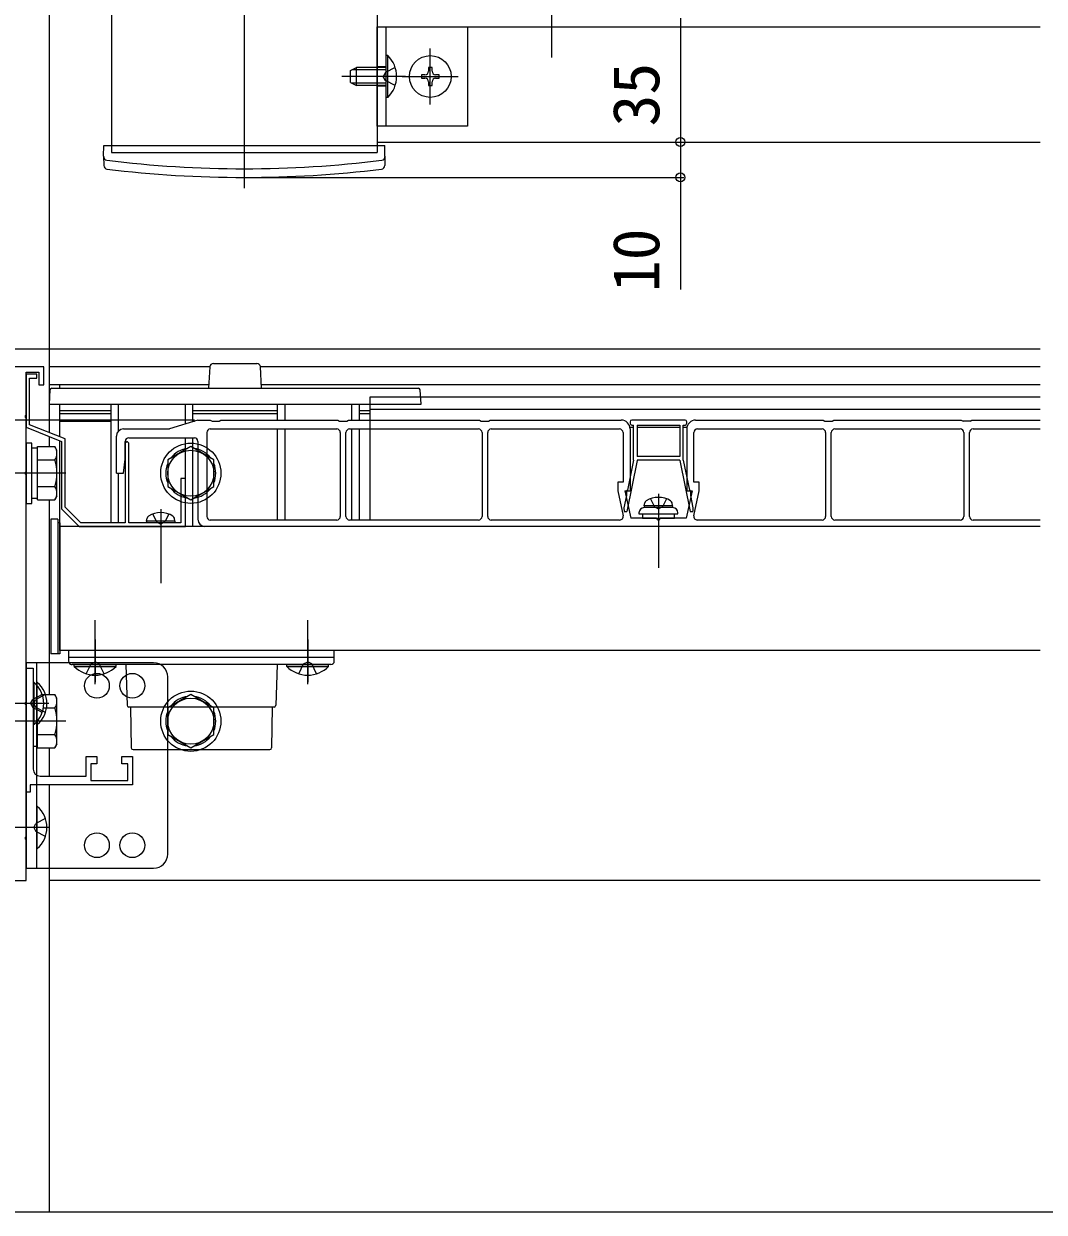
# Model space of a CAD drawing. Units: millimetres, scale not verified. Extents: x -1050 to 1050, y -1573 to 1566.
# Drawn here: x -151.2 to 136.9, y 244.6 to 580.1 of the extents above; entities that cross this region are included whole.
import ezdxf
from ezdxf.enums import TextEntityAlignment as Align

# ---------------------------------------------------------------- set-up
doc = ezdxf.new("R2010")
doc.units = ezdxf.units.MM
doc.header["$LTSCALE"] = 5
for name, color, linetype in [('0-3_YKK_11', 7, 'Continuous'), ('0-5_YKK_12', 2, 'Continuous'), ('0-6_YKK_13', 4, 'Continuous'), ('0-8_YKK_D', 6, 'Continuous'), ('0-A_YSS_K', 3, 'Continuous')]:
    doc.layers.add(name, color=color, linetype=linetype)
doc.styles.add('ＭＳ ゴシック', font='')
doc.styles.get('ＭＳ ゴシック').set_extended_font_data('MS Gothic')

msp = doc.modelspace()

# ---------------------------------------------------------------- linework, layer by layer
at = {"layer": '0-3_YKK_11'}
for points in [[(-150.62, 469.5), (-150.5, 469.684), (-150.5, 481.725), (-146.9, 481.725), (-146.9, 478.225), (-145.5, 478.225), (-145.5, 483.225), (-180.042, 483.225), (-180.225, 483.105), (-180.775, 483.105), (-180.958, 483.225), (-201.042, 483.225), (-201.225, 483.105), (-201.775, 483.105), (-201.958, 483.225), (-210.042, 483.225), (-210.225, 483.105), (-210.775, 483.105), (-210.958, 483.225), (-218.5, 483.225), (-218.5, 480.225), (-218.2, 479.925)], [(-177, 338.225), (-150.5, 338.225), (-150.5, 349.767), (-150.62, 349.95), (-150.62, 350.5), (-150.5, 350.684), (-150.5, 387.767), (-150.62, 387.95), (-150.62, 388.5), (-150.5, 388.684), (-150.5, 452.767), (-150.62, 452.95), (-150.62, 453.5), (-150.5, 453.684), (-150.5, 468.767), (-150.62, 468.95), (-150.62, 469.5)], [(-150.5, 363.225), (-150.5, 398.225), (-148.5, 398.225), (-148.5, 388.684), (-148.62, 388.5), (-148.62, 387.95), (-148.5, 387.767), (-148.5, 369.725)], [(-146.5, 367.725), (-133.5, 367.725), (-133.5, 373.225), (-130.5, 373.225), (-130.5, 371.225), (-132.2, 371.225), (-132.2, 366.525), (-121.8, 366.525), (-121.8, 371.225), (-123.5, 371.225), (-123.5, 373.225), (-120.5, 373.225), (-120.5, 365.225), (-149.3, 365.225), (-149.3, 363.225), (-150.5, 363.225)]]:
    msp.add_lwpolyline(points, dxfattribs=at)
msp.add_lwpolyline([(-135.5, 438.225), (-105.5, 438.225), (-105.5, 451.725), (-106.8, 451.725), (-106.8, 439.225), (-121.5, 439.225), (-121.5, 461.725), (-122, 462.225), (-122.5, 461.725), (-122.5, 439.225), (-135.086, 439.225), (-139.5, 443.64), (-139.5, 462.902), (-149.5, 466.902), (-149.5, 480.025), (-147.5, 480.025), (-147.5, 481.225), (-150.5, 481.225), (-150.5, 466.225), (-140.5, 462.225), (-140.5, 443.225)], close=True, dxfattribs=at)
msp.add_arc((-146.5, 369.725), 2, 180.00001, 269.99999, dxfattribs=at)
at = {"layer": '0-5_YKK_12'}
for p, q in [((-88.9, 1131.6), (-88.9, 533.725)), ((-144, 1119.6), (-144, 464.702)), ((-51.4, 1119.6), (-51.4, 545.725)), ((-50.9, 579.225), (135.729, 579.225)), ((-126.4, 545.725), (-126.4, 543.725)), ((-126.4, 543.725), (-51.4, 543.725)), ((-51.4, 546.725), (135.729, 546.725)), ((-51.4, 545.725), (-51.4, 543.725)), ((-144, 483.225), (-144, 464.702)), ((-98.633, 483.225), (-144, 483.225)), ((-98.633, 483.225), (-143.5, 483.225)), ((135.729, 483.225), (-84.367, 483.225)), ((135.729, 483.225), (-84.367, 483.225)), ((-98.939, 478.225), (-144, 478.225)), ((-141, 477.225), (-141, 478.225)), ((135.729, 478.225), (-84.061, 478.225)), ((-53.5, 474.725), (-53.5, 440.025)), ((-39.122, 474.725), (-53.5, 474.725)), ((135.729, 474.725), (-39.122, 474.725)), ((-141, 463.502), (-141, 472.725)), ((-141, 470.925), (-126.5, 470.925)), ((-141, 470.108), (-126.5, 470.108)), ((-103.5, 470.925), (-79.5, 470.925)), ((-103.5, 470.108), (-79.5, 470.108)), ((-56.5, 470.925), (-53.5, 470.925)), ((-56.5, 470.108), (-53.5, 470.108)), ((135.729, 471.225), (-53.5, 471.225)), ((-141, 467.925), (-126.5, 467.925)), ((-103.5, 467.925), (-102.96, 467.925)), ((-144, 463.625), (-144, 460.731)), ((-144, 463.425), (-144, 460.731)), ((21, 466.097), (19.972, 466.097)), ((34, 466.097), (22, 466.097)), ((36.028, 466.097), (35, 466.097)), ((-141, 403.225), (-141, 462.425)), ((135.729, 438.225), (-141, 438.225)), ((135.729, 403.225), (-141, 403.225)), ((-144, 375.72), (-144, 367.725)), ((-144, 375.72), (-144, 367.725)), ((-144, 365.225), (-144, 244.618)), ((135.729, 338.225), (-144, 338.225))]:
    msp.add_line(p, q, dxfattribs=at)
for points in [[(-126.4, 1121.6), (-126.4, 1119.6), (-126.4, 545.725)], [(-144, 445.72), (-144, 403.225), (-144, 390.731)], [(-144, 445.72), (-144, 403.225), (-144, 390.731)]]:
    msp.add_lwpolyline(points, dxfattribs=at)
at = {"layer": '0-6_YKK_13'}
for p, q in [((-2.141, 591.669), (-2.141, 570.596)), ((-48.9, 551.225), (-48.9, 579.225)), ((-48.9, 559.325), (-48.9, 571.125)), ((-36.4, 557.325), (-36.4, 573.125)), ((-58.9, 566.925), (-57.2, 567.725)), ((-48.9, 567.071), (-58.591, 567.071)), ((-48.9, 567.725), (-57.2, 567.725)), ((-48.9, 567.975), (-51.4, 567.975)), ((-43.4, 565.225), (-61.4, 565.225)), ((-58.9, 563.525), (-58.9, 566.925)), ((-44.3, 565.225), (-28.5, 565.225)), ((-34.9, 564.725), (-33.9, 564.725)), ((-58.9, 563.525), (-57.2, 562.725)), ((-48.9, 563.38), (-58.591, 563.38)), ((-48.9, 562.475), (-51.4, 562.475)), ((-48.391, 559.325), (-48.9, 559.325)), ((-128.6, 542.725), (-128.548, 545.725)), ((-128.548, 545.725), (-49.253, 545.725)), ((-49.2, 542.725), (-49.253, 545.725)), ((-128.6, 542.725), (-128.554, 540.058)), ((-49.2, 542.725), (-49.247, 540.058)), ((-98.629, 483.286), (-99, 477.225)), ((-97.631, 484.225), (-85.369, 484.225)), ((-84, 477.225), (-84.371, 483.286)), ((-143.753, 476.756), (-144, 472.725)), ((-143.254, 477.225), (-39.746, 477.225)), ((-39, 472.725), (-39.247, 476.756)), ((-144, 472.725), (-39, 472.725)), ((-126.5, 439.225), (-126.5, 472.725)), ((-124.5, 472.725), (-124.5, 465.048)), ((-105.5, 467.132), (-105.5, 472.725)), ((-103.5, 472.725), (-103.5, 467.757)), ((-79.5, 468.225), (-79.5, 472.725)), ((-77.5, 472.725), (-77.5, 468.225)), ((-58.5, 468.225), (-58.5, 472.725)), ((-56.5, 472.725), (-56.5, 468.225)), ((-102, 468.225), (-110, 465.725)), ((-102, 468.225), (-98.5, 468.225)), ((-98.5, 468.225), (-98, 467.925)), ((-98, 467.925), (-96, 467.925)), ((-96, 467.925), (-95.5, 468.225)), ((-95.5, 468.225), (-62.5, 468.225)), ((-62.5, 468.225), (-62, 467.925)), ((-62, 467.925), (-60, 467.925)), ((20, 467.725), (20, 467.325)), ((35.5, 468.225), (20.5, 468.225)), ((20.5, 466.825), (21, 466.825)), ((21, 456.925), (21, 466.825)), ((22, 466.825), (22, 457.925)), ((22, 466.825), (34, 466.825)), ((34, 466.825), (34, 457.925)), ((35, 456.925), (35, 466.825)), ((35, 466.825), (35.5, 466.825)), ((36, 467.325), (36, 467.725)), ((38.5, 468.225), (74.5, 468.225)), ((74.5, 468.225), (75, 467.925)), ((75, 467.925), (77, 467.925)), ((113.5, 468.225), (114, 467.925)), ((116, 467.925), (114, 467.925)), ((116, 467.925), (116.5, 468.225)), ((116.5, 468.225), (135.729, 468.225)), ((-125, 453.225), (-125, 463.725)), ((-123, 465.725), (-110, 465.725)), ((-121.5, 463.225), (-103, 463.225)), ((-105.5, 438.225), (-105.5, 463.225)), ((-103.5, 463.225), (-103.5, 438.225)), ((-99.5, 464.725), (-99.5, 441.025)), ((-98.5, 465.725), (-62.8, 465.725)), ((-79.5, 440.025), (-79.5, 465.725)), ((-77.5, 465.725), (-77.5, 440.025)), ((-61.8, 464.725), (-61.8, 441.025)), ((-60.2, 441.025), (-60.2, 464.725)), ((-59.2, 465.725), (-22.8, 465.725)), ((-58.5, 440.025), (-58.5, 465.725)), ((-56.5, 465.725), (-56.5, 440.025)), ((-21.8, 464.725), (-21.8, 441.025)), ((-20.2, 441.025), (-20.2, 464.725)), ((-19.2, 465.725), (17, 465.725)), ((18, 464.725), (18, 450.725)), ((20, 465.725), (20, 448.225)), ((36, 465.725), (36, 448.225)), ((38, 450.725), (38, 464.725)), ((39, 465.725), (74.2, 465.725)), ((75.2, 464.725), (75.2, 441.025)), ((76.8, 441.025), (76.8, 464.725)), ((77.8, 465.725), (113.2, 465.725)), ((114.2, 464.725), (114.2, 441.025)), ((115.8, 441.025), (115.8, 464.725)), ((116.8, 465.725), (135.729, 465.725)), ((-147.3, 460.275), (-148.9, 460.275)), ((-147.3, 460.731), (-142.381, 460.731)), ((-147.3, 445.72), (-147.3, 460.731)), ((-141.8, 459.725), (-142.381, 460.731)), ((-141.8, 446.725), (-141.8, 459.725)), ((-122.5, 457.225), (-122.5, 462.225)), ((-102, 462.225), (-102, 440.225)), ((-147.3, 449.225), (-147.3, 457.225)), ((-147.3, 456.978), (-142.381, 456.978)), ((-123, 453.225), (-122.5, 457.225)), ((22, 456.825), (19.067, 442.425)), ((21, 456.925), (19.269, 448.425)), ((34, 457.925), (22, 457.925)), ((34, 456.925), (22, 456.925)), ((22, 456.925), (22, 456.825)), ((34, 456.925), (34, 456.825)), ((34, 456.825), (36.933, 442.425)), ((35, 456.925), (36.731, 448.425)), ((-139.3, 453.225), (-165.8, 453.225)), ((-125, 453.225), (-123, 453.225)), ((-124.5, 453.225), (-124.5, 439.225)), ((18, 450.725), (16.5, 450.725)), ((39.5, 450.725), (38, 450.725)), ((39.5, 448.225), (39.5, 450.725)), ((-147.3, 449.473), (-142.381, 449.473)), ((-141.8, 446.725), (-142.381, 445.72)), ((18.969, 446.953), (18.25, 443.425)), ((18.5, 448.225), (20, 448.225)), ((18.5, 448.225), (20.174, 440.525)), ((18.969, 448.125), (18.969, 446.953)), ((28, 447.425), (28, 426.525)), ((37.5, 448.225), (35.826, 440.525)), ((36, 448.225), (37.5, 448.225)), ((37.981, 441.238), (39.5, 448.225)), ((-148.9, 446.175), (-147.3, 446.175)), ((-147.3, 445.72), (-142.381, 445.72)), ((-112.5, 443.125), (-112.5, 422.225)), ((18.25, 443.425), (18.337, 442.425)), ((24, 444.025), (24.141, 444.828)), ((32, 444.025), (24, 444.025)), ((24, 444.025), (24.088, 443.525)), ((32, 443.525), (24, 443.525)), ((31.912, 443.525), (24.088, 443.525)), ((32, 444.025), (31.859, 444.828)), ((32, 444.025), (31.912, 443.525)), ((37.75, 443.425), (37.663, 442.425)), ((-141.5, 440.225), (-143.5, 440.225)), ((-143.5, 440.225), (-143.5, 402.225)), ((-141.5, 440.225), (-141.5, 402.225)), ((-116.5, 439.725), (-116.359, 440.528)), ((-108.5, 439.725), (-116.5, 439.725)), ((-116.5, 439.725), (-116.412, 439.225)), ((-108.5, 439.725), (-108.641, 440.528)), ((-108.5, 439.725), (-108.588, 439.225)), ((-62.8, 440.025), (-98.5, 440.025)), ((-22.8, 440.025), (-59.2, 440.025)), ((17.042, 440.025), (-19.2, 440.025)), ((18.337, 442.425), (19.067, 442.425)), ((27.5, 440.525), (20.174, 440.525)), ((22.5, 442.025), (22.5, 441.725)), ((23.5, 441.725), (23.5, 440.525)), ((35.826, 440.525), (28.5, 440.525)), ((36.933, 442.425), (37.663, 442.425)), ((74.2, 440.025), (38.958, 440.025)), ((113.2, 440.025), (77.8, 440.025)), ((135.729, 440.025), (116.8, 440.025)), ((-141, 439.225), (-141.5, 439.225)), ((-141.5, 439.225), (-141.5, 402.225)), ((-141, 439.225), (-141, 402.225)), ((-108.588, 439.225), (-116.412, 439.225)), ((135.729, 438.225), (-100, 438.225)), ((-131, 393.725), (-131, 411.725)), ((-71, 393.725), (-71, 411.725)), ((-131, 406.323), (-131, 394.207)), ((-71, 406.323), (-71, 394.207)), ((-63.5, 403.225), (-138.5, 403.225)), ((-114.5, 399.725), (-150.5, 399.725)), ((-147.6, 399.725), (-147.6, 341.725)), ((-141.5, 402.225), (-143.5, 402.225)), ((-141, 402.225), (-141.5, 402.225)), ((-63.5, 401.225), (-138.5, 401.225)), ((-136.9, 398.717), (-136.9, 399.225)), ((-136.9, 399.225), (-125.1, 399.225)), ((-122.35, 399.225), (-122, 387.71)), ((-79.65, 399.225), (-80, 387.71)), ((-76.9, 398.717), (-76.9, 399.225)), ((-76.9, 399.225), (-65.1, 399.225)), ((-148.5, 394.125), (-148.5, 382.325)), ((-148.252, 394.125), (-148.5, 394.125)), ((-148.252, 382.325), (-148.252, 394.125)), ((-147.6, 394.125), (-147.6, 382.325)), ((-147.352, 394.125), (-147.6, 394.125)), ((-147.352, 382.325), (-147.352, 394.125)), ((-110.5, 345.725), (-110.5, 395.725)), ((-149.244, 388.225), (-148.635, 389.37)), ((-145.917, 390.725), (-148.635, 389.37)), ((-148.344, 388.225), (-147.735, 389.37)), ((-145.017, 390.725), (-147.735, 389.37)), ((-145.919, 390.731), (-142.381, 390.731)), ((-141.8, 389.725), (-142.381, 390.731)), ((-141.8, 376.725), (-141.8, 389.725)), ((-145, 388.225), (-159, 388.225)), ((-144.1, 388.225), (-158.1, 388.225)), ((-149.244, 388.225), (-148.635, 387.08)), ((-145.917, 385.725), (-148.635, 387.08)), ((-148.344, 388.225), (-147.735, 387.08)), ((-145.017, 385.725), (-147.735, 387.08)), ((-145.602, 386.978), (-142.381, 386.978)), ((-121, 387.225), (-120.799, 375.717)), ((-81, 387.225), (-81.201, 375.717)), ((-139.3, 383.225), (-165.8, 383.225)), ((-147.3, 379.225), (-147.3, 383.278)), ((-147.3, 375.72), (-147.3, 383.278)), ((-148.252, 382.325), (-148.5, 382.325)), ((-147.352, 382.325), (-147.6, 382.325)), ((-147.3, 379.473), (-142.381, 379.473)), ((-148.5, 376.175), (-147.3, 376.175)), ((-141.8, 376.725), (-142.381, 375.72)), ((-147.3, 375.72), (-142.381, 375.72)), ((-147.6, 359.125), (-147.6, 347.325)), ((-147.352, 359.125), (-147.6, 359.125)), ((-147.352, 347.325), (-147.352, 359.125)), ((-145.017, 355.725), (-147.735, 354.37)), ((-144.1, 353.225), (-158.1, 353.225)), ((-148.344, 353.225), (-147.735, 354.37)), ((-148.344, 353.225), (-147.735, 352.08)), ((-145.017, 350.725), (-147.735, 352.08)), ((-147.352, 347.325), (-147.6, 347.325))]:
    msp.add_line(p, q, dxfattribs=at)
for points in [[(-51.4, 551.225), (-51.4, 579.225), (-25.9, 579.225), (-25.9, 551.225)], [(-150.5, 461.725), (-150.5, 444.725), (-148.9, 444.725), (-148.9, 461.725)], [(-104, 460.731), (-110.5, 456.978), (-110.5, 449.473), (-104, 445.72), (-97.5, 449.473), (-97.5, 456.978)], [(-104, 390.731), (-110.5, 386.978), (-110.5, 379.473), (-104, 375.72), (-97.5, 379.473), (-97.5, 386.978)]]:
    msp.add_lwpolyline(points, close=True, dxfattribs=at)
for points in [[(-48.391, 559.325), (-48.391, 571.125), (-48.9, 571.125)], [(-48.9, 562.725), (-57.2, 562.725), (-57.2, 567.725)], [(-46.289, 567.725), (-49.067, 566.37), (-49.676, 565.225)], [(-35.9, 566.725), (-35.9, 567.725), (-36.9, 567.725), (-36.9, 566.725)], [(-46.289, 562.725), (-49.067, 564.08), (-49.676, 565.225)], [(-37.9, 565.725), (-38.9, 565.725), (-38.9, 564.725), (-37.9, 564.725)], [(-36.9, 563.725), (-36.9, 562.725), (-35.9, 562.725), (-35.9, 563.725)], [(-33.9, 564.725), (-33.9, 565.725), (-34.9, 565.725)], [(-60, 467.925), (-59.5, 468.225), (-22.5, 468.225), (-22, 467.925), (-20, 467.925), (-19.5, 468.225), (17.5, 468.225)], [(77, 467.925), (77.5, 468.225), (113.5, 468.225)], [(16.5, 450.725), (16.5, 448.225), (18.019, 441.238)], [(37.031, 448.125), (37.031, 446.953), (37.75, 443.425)], [(25.742, 446.021), (26.855, 443.788), (28, 443.179)], [(30.258, 446.021), (29.145, 443.788), (28, 443.179)], [(-114.758, 441.721), (-113.645, 439.488), (-112.5, 438.879)], [(-110.242, 441.721), (-111.355, 439.488), (-112.5, 438.879)], [(22.5, 441.725), (33.5, 441.725), (33.5, 442.025)], [(23.5, 440.525), (32.5, 440.525), (32.5, 441.725)], [(-138.5, 403.225), (-138.5, 401.225), (-138.5, 400.225)], [(-63.5, 400.225), (-63.5, 401.225), (-63.5, 403.225)], [(-150.5, 399.725), (-150.5, 341.725), (-114.5, 341.725)], [(-133.5, 396.614), (-132.145, 399.392), (-131, 400.001)], [(-128.5, 396.614), (-129.855, 399.392), (-131, 400.001)], [(-73.5, 396.614), (-72.145, 399.392), (-71, 400.001)], [(-68.5, 396.614), (-69.855, 399.392), (-71, 400.001)], [(-64.5, 399.225), (-112.563, 399.225), (-137.5, 399.225)], [(-136.9, 398.717), (-125.1, 398.717), (-125.1, 399.225)], [(-76.9, 398.717), (-65.1, 398.717), (-65.1, 399.225)], [(-80.5, 387.225), (-110.5, 387.225), (-121.5, 387.225)], [(-120.299, 375.225), (-110.5, 375.225), (-81.701, 375.225)]]:
    msp.add_lwpolyline(points, dxfattribs=at)
for centre, radius in [((-36.4, 565.225), 5.9), ((-104, 453.225), 8.5), ((-104, 453.225), 6.5), ((-130.5, 393.225), 3.5), ((-120.5, 393.225), 3.5), ((-104, 383.225), 8.5), ((-104, 383.225), 6.5), ((-130.5, 348.225), 3.5), ((-120.5, 348.225), 3.5)]:
    msp.add_circle(centre, radius, dxfattribs=at)
for centre, radius, start, end in [((-54.133, 565.225), 8.232, 314.2189, 45.7811), ((-37.9, 566.725), 1, 270, 0), ((-37.9, 563.725), 1, 0, 90), ((-34.9, 566.725), 1, 180, 270), ((-34.9, 563.725), 1, 90, 180), ((-127.597, 542.572), 1, 181, 262.97773), ((-88.9, 856.725), 317.528, 262.97773, 277.02227), ((-50.203, 542.572), 1, 277.02227, 359), ((-127.554, 540.076), 1, 181, 263.0403), ((-88.9, 856.725), 320, 263.0403, 276.9597), ((-50.247, 540.076), 1, 276.9597, 359), ((-97.631, 483.225), 1, 90, 176.5), ((-85.369, 483.225), 1, 3.5, 90), ((-143.254, 476.725), 0.5, 90, 176.5), ((-39.746, 476.725), 0.5, 3.5, 90), ((17.5, 465.725), 2.5, 0, 90), ((20.5, 467.725), 0.5, 90, 180), ((20.5, 467.325), 0.5, 180, 270), ((35.5, 467.725), 0.5, 0, 90), ((35.5, 467.325), 0.5, 270, 0), ((38.5, 465.725), 2.5, 90, 180), ((-123, 463.725), 2, 90, 180), ((-121.5, 462.225), 1, 90, 180), ((-103, 462.225), 1, 0, 90), ((-98.5, 464.725), 1, 90, 180), ((-62.8, 464.725), 1, 0, 90), ((-59.2, 464.725), 1, 90, 180), ((-22.8, 464.725), 1, 0, 90), ((-19.2, 464.725), 1, 90, 180), ((17, 464.725), 1, 0, 90), ((39, 464.725), 1, 90, 180), ((74.2, 464.725), 1, 0, 90), ((77.8, 464.725), 1, 90, 180), ((113.2, 464.725), 1, 0, 90), ((116.8, 464.725), 1, 90, 180), ((-145.123, 458.855), 3.323, 325.61575, 34.38425), ((-104, 453.225), 7.05, 97.21814, 142.78186), ((-104, 453.225), 7.05, 37.21814, 82.78186), ((-154.219, 453.225), 12.419, 342.41205, 17.58795), ((-104, 453.225), 7.05, 157.21814, 202.78186), ((-104, 453.225), 7.05, 337.21814, 22.78186), ((-145.123, 447.596), 3.323, 325.61575, 34.38425), ((-104, 453.225), 7.05, 217.21814, 262.78186), ((-104, 453.225), 7.05, 277.21814, 322.78186), ((19.269, 448.125), 0.3, 90, 180), ((28, 439.925), 6.5, 57.94412, 122.05588), ((36.731, 448.125), 0.3, 0, 90), ((24, 442.025), 1.5, 90, 180), ((25.028, 444.672), 0.9, 122.05588, 170), ((30.972, 444.672), 0.9, 10, 57.94412), ((32, 442.025), 1.5, 0, 90), ((-115.472, 440.372), 0.9, 122.05588, 170), ((-112.5, 435.625), 6.5, 57.94412, 122.05588), ((-109.528, 440.372), 0.9, 10, 57.94412), ((-100, 440.225), 2, 180, 270), ((-98.5, 441.025), 1, 180, 270), ((-62.8, 441.025), 1, 270, 0), ((-59.2, 441.025), 1, 180, 270), ((-22.8, 441.025), 1, 270, 0), ((-19.2, 441.025), 1, 180, 270), ((17.042, 441.025), 1, 270, 12.26477), ((28, 440.525), 0.5, 180, 0), ((38.958, 441.025), 1, 167.73523, 270), ((74.2, 441.025), 1, 270, 0), ((77.8, 441.025), 1, 180, 270), ((113.2, 441.025), 1, 270, 0), ((116.8, 441.025), 1, 180, 270), ((-114.25, 439.025), 0.2, 89.92103, 90), ((-137.5, 400.225), 1, 180, 209.99464), ((-137.5, 400.225), 1, 209.99464, 270), ((-114.5, 395.725), 4, 0, 90), ((-64.5, 400.225), 1, 270, 0), ((-131, 404.458), 8.232, 224.2189, 315.7811), ((-71, 404.458), 8.232, 224.2189, 315.7811), ((-153.2, 388.225), 7.7, 309.98312, 50.01688), ((-152.3, 388.225), 7.7, 309.98312, 50.01688), ((-145.123, 388.855), 3.323, 325.61575, 34.38425), ((-104, 383.225), 7.05, 97.21814, 142.78186), ((-104, 383.225), 7.05, 37.21814, 82.78186), ((-154.219, 383.225), 12.419, 342.41205, 17.58795), ((-121.5, 387.725), 0.5, 180, 270), ((-104, 383.225), 7.05, 157.21814, 202.78186), ((-104, 383.225), 7.05, 337.21814, 22.78186), ((-80.5, 387.725), 0.5, 270, 0), ((-145.123, 377.596), 3.323, 325.61575, 34.38425), ((-104, 383.225), 7.05, 217.21814, 262.78186), ((-104, 383.225), 7.05, 277.21814, 322.78186), ((-120.299, 375.725), 0.5, 181, 270), ((-81.701, 375.725), 0.5, 270, 359), ((-152.3, 353.225), 7.7, 309.98312, 50.01688), ((-114.5, 345.725), 4, 270, 0)]:
    msp.add_arc(centre, radius, start, end, dxfattribs=at)
at = {"layer": '0-8_YKK_D'}
for p, q in [((34.21, 581.725), (34.21, 546.725)), ((-87.9, 536.725), (35.21, 536.725)), ((135.729, 488.225), (-326, 488.225)), ((-103, 468.225), (-340, 468.225)), ((-103, 468.225), (-340, 468.225))]:
    msp.add_line(p, q, dxfattribs=at)
msp.add_lwpolyline([(34.21, 546.725), (34.21, 536.725), (34.21, 505.125)], dxfattribs=at)
for centre in [(34.21, 546.725), (34.21, 546.725), (34.21, 536.725)]:
    msp.add_circle(centre, 1.275, dxfattribs=at)
at = {"layer": '0-A_YSS_K'}
msp.add_line((883.291, 244.618), (-319.007, 244.618), dxfattribs=at)

# ---------------------------------------------------------------- texts
at = {"layer": '0-8_YKK_D', "style": 'ＭＳ ゴシック'}
for s, p in [('35', (32.21, 551.134)), ('10', (32.21, 504.364))]:
    msp.add_text(s, height=13.2, rotation=90, dxfattribs=at).set_placement(p, align=Align.BOTTOM_LEFT)

doc.saveas('drawing.dxf')
